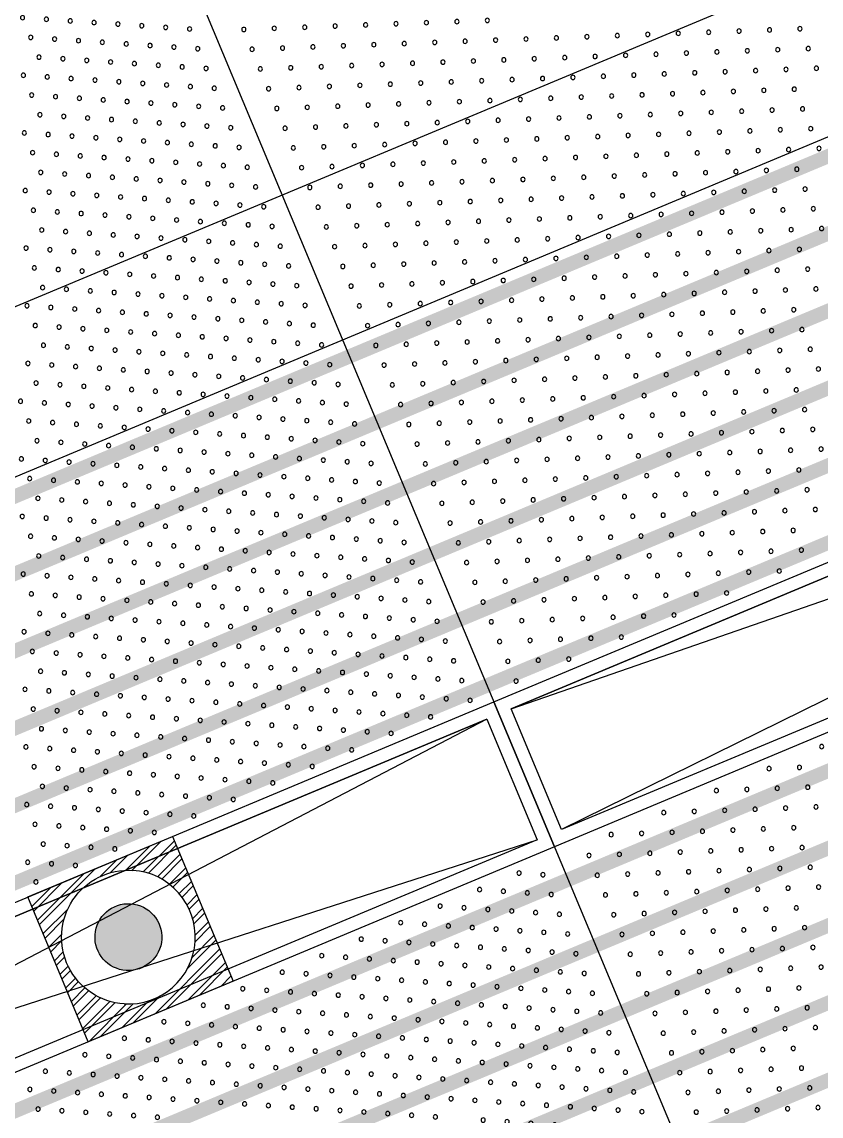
# Model space of a CAD drawing. Header units: millimetres. Extents: x 712803 to 922331, y -1382701 to -1225629.
# Drawn here: x 811888 to 813009, y -1275239 to -1273705 of the extents above; entities that cross this region are included whole.
import ezdxf

# ---------------------------------------------------------------- set-up
doc = ezdxf.new("R2010")
doc.units = ezdxf.units.MM
doc.header["$LTSCALE"] = 10
doc.header["$MEASUREMENT"] = 0
doc.linetypes.add('CENTER', pattern=[50.8, 31.75, -6.35, 6.35, -6.35])
for name, color, linetype in [('I—平顶—分格线', 8, 'Continuous'), ('I—平顶—喷淋', 21, 'Continuous'), ('I—平顶—暖通', 144, 'Continuous'), ('I—平顶—灯具', 62, 'Continuous'), ('I—平顶—造型', 122, 'Continuous')]:
    doc.layers.add(name, color=color, linetype=linetype)

# ---------------------------------------------------------------- blocks, each defined once
blk = doc.blocks.new('4560')
at = {"layer": 'I—平顶—分格线', "color": 1}
for centre in [(-2960, -20), (-2880, -20), (-2800, -20), (-2720, -20), (-2640, -20), (-2560, -20), (-2920, -35), (-2840, -35), (-2760, -35), (-2680, -35), (-2600, -35), (-2520, -35), (-2960, -50), (-2880, -50), (-2800, -50), (-2720, -50), (-2640, -50), (-2560, -50), (-2920, -65), (-2840, -65), (-2760, -65), (-2680, -65), (-2600, -65), (-2520, -65), (-2960, -80), (-2920, -95), (-2880, -80), (-2840, -95), (-2800, -80), (-2760, -95), (-2720, -80), (-2680, -95), (-2640, -80), (-2600, -95), (-2560, -80), (-2520, -95), (-2480, -80), (-2960, -110), (-2880, -110), (-2800, -110), (-2720, -110), (-2640, -110), (-2560, -110), (-2480, -110), (-2920, -125), (-2840, -125), (-2760, -125), (-2680, -125), (-2600, -125), (-2520, -125), (-2960, -140), (-2880, -140), (-2800, -140), (-2720, -140), (-2640, -140), (-2560, -140), (-2480, -140), (-2920, -155), (-2840, -155), (-2760, -155), (-2680, -155), (-2600, -155), (-2520, -155), (-2440, -155), (-2960, -170), (-2880, -170), (-2800, -170), (-2720, -170), (-2640, -170), (-2560, -170), (-2480, -170), (-2920, -185), (-2840, -185), (-2760, -185), (-2680, -185), (-2600, -185), (-2520, -185), (-2440, -185), (-2960, -200), (-2880, -200), (-2800, -200), (-2720, -200), (-2640, -200), (-2560, -200), (-2480, -200), (-2920, -215), (-2840, -215), (-2760, -215), (-2680, -215), (-2600, -215), (-2520, -215), (-2440, -215), (-2960, -230), (-2880, -230), (-2800, -230), (-2720, -230), (-2640, -230), (-2560, -230), (-2480, -230), (-2920, -245), (-2840, -245), (-2760, -245), (-2680, -245), (-2600, -245), (-2520, -245), (-2440, -245), (-2960, -260), (-2880, -260), (-2800, -260), (-2720, -260), (-2640, -260), (-2560, -260), (-2480, -260), (-2400, -260), (-2920, -275), (-2840, -275), (-2760, -275), (-2680, -275), (-2600, -275), (-2520, -275), (-2440, -275), (-2960, -290), (-2880, -290), (-2800, -290), (-2720, -290), (-2640, -290), (-2560, -290), (-2480, -290), (-2400, -290), (-2920, -305), (-2840, -305), (-2760, -305), (-2680, -305), (-2600, -305), (-2520, -305), (-2440, -305), (-2960, -320), (-2880, -320), (-2800, -320), (-2720, -320), (-2640, -320), (-2560, -320), (-2480, -320), (-2400, -320), (-2920, -335), (-2840, -335), (-2760, -335), (-2680, -335), (-2600, -335), (-2520, -335), (-2440, -335), (-2960, -350), (-2880, -350), (-2800, -350), (-2720, -350), (-2640, -350), (-2560, -350), (-2480, -350), (-2400, -350), (-2920, -365), (-2840, -365), (-2760, -365), (-2680, -365), (-2600, -365), (-2520, -365), (-2440, -365), (-2360, -365), (-2960, -380), (-2880, -380), (-2800, -380), (-2720, -380), (-2640, -380), (-2560, -380), (-2480, -380), (-2400, -380), (-2920, -395), (-2840, -395), (-2760, -395), (-2680, -395), (-2600, -395), (-2520, -395), (-2440, -395), (-2360, -395), (-2960, -410), (-2880, -410), (-2800, -410), (-2720, -410), (-2640, -410), (-2560, -410), (-2480, -410), (-2400, -410), (-2920, -425), (-2840, -425), (-2760, -425), (-2680, -425), (-2600, -425), (-2520, -425), (-2440, -425), (-2360, -425), (-2960, -440), (-2880, -440), (-2800, -440), (-2720, -440), (-2640, -440), (-2560, -440), (-2480, -440), (-2400, -440), (-2320, -440), (-2920, -455), (-2840, -455), (-2760, -455), (-2680, -455), (-2600, -455), (-2520, -455), (-2440, -455), (-2360, -455), (-2960, -470), (-2880, -470), (-2800, -470), (-2720, -470), (-2640, -470), (-2560, -470), (-2480, -470), (-2400, -470), (-2320, -470), (-2920, -485), (-2840, -485), (-2760, -485), (-2680, -485), (-2600, -485), (-2520, -485), (-2440, -485), (-2360, -485), (-2960, -500), (-2880, -500), (-2800, -500), (-2720, -500), (-2640, -500), (-2560, -500), (-2480, -500), (-2400, -500), (-2320, -500), (-2920, -515), (-2840, -515), (-2760, -515), (-2680, -515), (-2600, -515), (-2520, -515), (-2440, -515), (-2360, -515), (-2960, -530), (-2880, -530), (-2800, -530), (-2720, -530), (-2640, -530), (-2560, -530), (-2480, -530), (-2400, -530), (-2320, -530), (-2920, -545), (-2840, -545), (-2760, -545), (-2680, -545), (-2600, -545), (-2520, -545), (-2440, -545), (-2360, -545), (-2280, -545), (-2960, -560), (-2880, -560), (-2800, -560), (-2720, -560), (-2640, -560), (-2560, -560), (-2480, -560), (-2400, -560), (-2320, -560), (-2920, -575), (-2840, -575), (-2760, -575), (-2680, -575), (-2600, -575), (-2520, -575), (-2440, -575), (-2360, -575), (-2280, -575), (-2960, -590), (-2880, -590), (-2800, -590), (-2720, -590), (-2640, -590), (-2560, -590), (-2480, -590), (-2400, -590), (-2320, -590), (-2920, -605), (-2840, -605), (-2760, -605), (-2680, -605), (-2600, -605), (-2520, -605), (-2440, -605), (-2360, -605), (-2280, -605), (-2960, -620), (-2880, -620), (-2800, -620), (-2720, -620), (-2640, -620), (-2560, -620), (-2480, -620), (-2400, -620), (-2320, -620), (-2920, -635), (-2840, -635), (-2760, -635), (-2680, -635), (-2600, -635), (-2520, -635), (-2440, -635), (-2360, -635), (-2280, -635), (-2960, -650), (-2880, -650), (-2800, -650), (-2720, -650), (-2640, -650), (-2560, -650), (-2480, -650), (-2400, -650), (-2320, -650), (-2240, -650), (-2920, -665), (-2840, -665), (-2760, -665), (-2680, -665), (-2600, -665), (-2520, -665), (-2440, -665), (-2360, -665), (-2280, -665), (-2960, -680), (-2880, -680), (-2800, -680), (-2720, -680), (-2640, -680), (-2560, -680), (-2480, -680), (-2400, -680), (-2320, -680), (-2240, -680), (-2920, -695), (-2840, -695), (-2760, -695), (-2680, -695), (-2600, -695), (-2520, -695), (-2440, -695), (-2360, -695), (-2280, -695), (-2960, -710), (-2880, -710), (-2800, -710), (-2720, -710), (-2640, -710), (-2560, -710), (-2480, -710), (-2400, -710), (-2320, -710), (-2240, -710), (-2920, -725), (-2840, -725), (-2760, -725), (-2680, -725), (-2600, -725), (-2520, -725), (-2440, -725), (-2360, -725), (-2280, -725), (-2960, -740), (-2880, -740), (-2800, -740), (-2720, -740), (-2640, -740), (-2560, -740), (-2480, -740), (-2400, -740), (-2320, -740), (-2920, -755), (-2840, -755), (-2760, -755), (-2680, -755), (-2600, -755), (-2520, -755), (-2440, -755), (-2360, -755), (-2960, -770), (-2920, -785), (-2880, -770), (-2840, -785), (-2800, -770), (-2760, -785), (-2720, -770), (-2680, -785), (-2640, -770), (-2600, -785), (-2560, -770), (-2520, -785), (-2480, -770), (-2440, -785), (-2400, -770), (-2960, -800), (-2880, -800), (-2800, -800), (-2720, -800), (-2640, -800), (-2560, -800), (-2480, -800), (-2920, -815), (-2840, -815), (-2760, -815), (-2680, -815), (-2600, -815), (-2520, -815), (-2960, -830), (-2880, -830), (-2800, -830), (-2720, -830), (-2640, -830), (-2560, -830), (-2920, -845), (-2840, -845), (-2760, -845), (-2680, -845), (-2600, -845), (-2960, -860), (-2880, -860), (-2800, -860), (-2720, -860), (-2640, -860), (-2920, -875), (-2840, -875), (-2760, -875), (-2680, -875), (-2960, -890), (-2880, -890), (-2800, -890), (-2720, -890), (-2640, -890), (-2920, -905), (-2840, -905), (-2760, -905), (-2680, -905), (-2960, -920), (-2880, -920), (-2800, -920), (-2720, -920), (-2920, -935), (-2840, -935), (-2760, -935), (-2960, -950), (-2880, -950), (-2800, -950), (-2920, -965), (-2840, -965), (-2960, -980), (-2880, -980), (-2800, -980), (-2920, -995), (-2840, -995), (-2960, -1010), (-2880, -1010), (-2800, -1010), (-2920, -1025), (-2840, -1025), (-2760, -1025), (-2960, -1040), (-2880, -1040), (-2800, -1040), (-2920, -1055), (-2840, -1055), (-2760, -1055), (-2960, -1070), (-2880, -1070), (-2800, -1070), (-2920, -1085), (-2840, -1085), (-2760, -1085), (-2960, -1100), (-2880, -1100), (-2800, -1100), (-2720, -1100), (-2920, -1115), (-2840, -1115), (-2760, -1115), (-2960, -1130), (-2880, -1130), (-2800, -1130), (-2720, -1130), (-2920, -1145), (-2840, -1145), (-2760, -1145), (-2960, -1160), (-2880, -1160), (-2800, -1160), (-2720, -1160), (-2920, -1175), (-2840, -1175), (-2760, -1175), (-2960, -1190), (-2880, -1190), (-2800, -1190), (-2720, -1190), (-2920, -1205), (-2840, -1205), (-2760, -1205), (-2680, -1205), (-2960, -1220), (-2880, -1220), (-2800, -1220), (-2720, -1220), (-2920, -1235), (-2840, -1235), (-2760, -1235), (-2680, -1235), (-2960, -1250), (-2880, -1250), (-2800, -1250), (-2720, -1250), (-2920, -1265), (-2840, -1265), (-2760, -1265), (-2680, -1265), (-2960, -1280), (-2880, -1280), (-2800, -1280), (-2720, -1280), (-2920, -1295), (-2840, -1295), (-2760, -1295), (-2680, -1295), (-2960, -1310), (-2880, -1310), (-2800, -1310), (-2720, -1310), (-2640, -1310), (-2920, -1325), (-2840, -1325), (-2760, -1325), (-2680, -1325), (-2960, -1340), (-2880, -1340), (-2800, -1340), (-2720, -1340), (-2640, -1340), (-2920, -1355), (-2840, -1355), (-2760, -1355), (-2680, -1355), (-2960, -1370), (-2880, -1370), (-2800, -1370), (-2720, -1370), (-2640, -1370), (-2920, -1385), (-2840, -1385), (-2760, -1385), (-2680, -1385), (-2600, -1385)]:
    blk.add_circle(centre, 3, dxfattribs=at)
blk = doc.blocks.new('30-2')
at = {"layer": 'I—平顶—分格线'}
for centre in [(-1370, -1414.7), (-1340, -1414.7), (-1385, -1444.7), (-1355, -1444.7), (-1325, -1444.7), (-1370, -1474.7), (-1340, -1474.7), (-1310, -1474.7), (-1385, -1504.7), (-1355, -1504.7), (-1325, -1504.7), (-1295, -1504.7), (-1370, -1534.7), (-1340, -1534.7), (-1310, -1534.7), (-1280, -1534.7), (-50, -1534.7), (-20, -1534.7), (-1385, -1564.7), (-1355, -1564.7), (-1325, -1564.7), (-1295, -1564.7), (-1265, -1564.7), (-125, -1564.7), (-95, -1564.7), (-65, -1564.7), (-35, -1564.7), (-1370, -1594.7), (-1340, -1594.7), (-1310, -1594.7), (-1280, -1594.7), (-200, -1594.7), (-170, -1594.7), (-140, -1594.7), (-110, -1594.7), (-80, -1594.7), (-50, -1594.7), (-20, -1594.7), (-1385, -1624.7), (-1355, -1624.7), (-1325, -1624.7), (-1295, -1624.7), (-1265, -1624.7), (-275, -1624.7), (-245, -1624.7), (-215, -1624.7), (-185, -1624.7), (-155, -1624.7), (-125, -1624.7), (-95, -1624.7), (-65, -1624.7), (-35, -1624.7), (-1370, -1654.7), (-1340, -1654.7), (-1310, -1654.7), (-1280, -1654.7), (-1250, -1654.7), (-350, -1654.7), (-320, -1654.7), (-290, -1654.7), (-260, -1654.7), (-230, -1654.7), (-200, -1654.7), (-170, -1654.7), (-140, -1654.7), (-110, -1654.7), (-80, -1654.7), (-50, -1654.7), (-20, -1654.7), (-1385, -1684.7), (-1355, -1684.7), (-1325, -1684.7), (-1295, -1684.7), (-1265, -1684.7), (-1235, -1684.7), (-425, -1684.7), (-395, -1684.7), (-365, -1684.7), (-335, -1684.7), (-305, -1684.7), (-275, -1684.7), (-245, -1684.7), (-215, -1684.7), (-185, -1684.7), (-155, -1684.7), (-125, -1684.7), (-95, -1684.7), (-65, -1684.7), (-35, -1684.7), (-1370, -1714.7), (-1340, -1714.7), (-1310, -1714.7), (-1280, -1714.7), (-1250, -1714.7), (-1220, -1714.7), (-500, -1714.7), (-470, -1714.7), (-440, -1714.7), (-410, -1714.7), (-380, -1714.7), (-350, -1714.7), (-320, -1714.7), (-290, -1714.7), (-260, -1714.7), (-230, -1714.7), (-200, -1714.7), (-170, -1714.7), (-140, -1714.7), (-110, -1714.7), (-80, -1714.7), (-50, -1714.7), (-20, -1714.7), (-1385, -1744.7), (-1355, -1744.7), (-1325, -1744.7), (-1295, -1744.7), (-1265, -1744.7), (-1235, -1744.7), (-1205, -1744.7), (-575, -1744.7), (-545, -1744.7), (-515, -1744.7), (-485, -1744.7), (-455, -1744.7), (-425, -1744.7), (-395, -1744.7), (-365, -1744.7), (-335, -1744.7), (-305, -1744.7), (-275, -1744.7), (-245, -1744.7), (-215, -1744.7), (-185, -1744.7), (-155, -1744.7), (-125, -1744.7), (-95, -1744.7), (-65, -1744.7), (-35, -1744.7), (-1370, -1774.7), (-1340, -1774.7), (-1310, -1774.7), (-1280, -1774.7), (-1250, -1774.7), (-1220, -1774.7), (-1190, -1774.7), (-650, -1774.7), (-620, -1774.7), (-590, -1774.7), (-560, -1774.7), (-530, -1774.7), (-500, -1774.7), (-470, -1774.7), (-440, -1774.7), (-410, -1774.7), (-380, -1774.7), (-350, -1774.7), (-320, -1774.7), (-290, -1774.7), (-260, -1774.7), (-230, -1774.7), (-200, -1774.7), (-170, -1774.7), (-140, -1774.7), (-110, -1774.7), (-80, -1774.7), (-50, -1774.7), (-20, -1774.7), (-1385, -1804.7), (-1355, -1804.7), (-1325, -1804.7), (-1295, -1804.7), (-1265, -1804.7), (-1235, -1804.7), (-1205, -1804.7), (-1175, -1804.7), (-695, -1804.7), (-665, -1804.7), (-635, -1804.7), (-605, -1804.7), (-575, -1804.7), (-545, -1804.7), (-515, -1804.7), (-485, -1804.7), (-455, -1804.7), (-425, -1804.7), (-395, -1804.7), (-365, -1804.7), (-335, -1804.7), (-305, -1804.7), (-275, -1804.7), (-245, -1804.7), (-215, -1804.7), (-185, -1804.7), (-155, -1804.7), (-125, -1804.7), (-95, -1804.7), (-65, -1804.7), (-35, -1804.7), (-1370, -1834.7), (-1340, -1834.7), (-1310, -1834.7), (-1280, -1834.7), (-1250, -1834.7), (-1220, -1834.7), (-1190, -1834.7), (-1160, -1834.7), (-770, -1834.7), (-740, -1834.7), (-710, -1834.7), (-680, -1834.7), (-650, -1834.7), (-620, -1834.7), (-590, -1834.7), (-560, -1834.7), (-530, -1834.7), (-500, -1834.7), (-470, -1834.7), (-440, -1834.7), (-410, -1834.7), (-380, -1834.7), (-350, -1834.7), (-320, -1834.7), (-290, -1834.7), (-260, -1834.7), (-230, -1834.7), (-200, -1834.7), (-170, -1834.7), (-140, -1834.7), (-110, -1834.7), (-80, -1834.7), (-50, -1834.7), (-20, -1834.7), (-1385, -1864.7), (-1355, -1864.7), (-1325, -1864.7), (-1295, -1864.7), (-1265, -1864.7), (-1235, -1864.7), (-1205, -1864.7), (-1175, -1864.7), (-1145, -1864.7), (-845, -1864.7), (-815, -1864.7), (-785, -1864.7), (-755, -1864.7), (-725, -1864.7), (-695, -1864.7), (-665, -1864.7), (-635, -1864.7), (-605, -1864.7), (-575, -1864.7), (-545, -1864.7), (-515, -1864.7), (-485, -1864.7), (-455, -1864.7), (-425, -1864.7), (-395, -1864.7), (-365, -1864.7), (-335, -1864.7), (-305, -1864.7), (-275, -1864.7), (-245, -1864.7), (-215, -1864.7), (-185, -1864.7), (-155, -1864.7), (-125, -1864.7), (-95, -1864.7), (-65, -1864.7), (-35, -1864.7), (-1370, -1894.7), (-1340, -1894.7), (-1310, -1894.7), (-1280, -1894.7), (-1250, -1894.7), (-1220, -1894.7), (-1190, -1894.7), (-1160, -1894.7), (-1130, -1894.7), (-920, -1894.7), (-890, -1894.7), (-860, -1894.7), (-830, -1894.7), (-800, -1894.7), (-770, -1894.7), (-740, -1894.7), (-710, -1894.7), (-680, -1894.7), (-650, -1894.7), (-620, -1894.7), (-590, -1894.7), (-560, -1894.7), (-530, -1894.7), (-500, -1894.7), (-470, -1894.7), (-440, -1894.7), (-410, -1894.7), (-380, -1894.7), (-350, -1894.7), (-320, -1894.7), (-290, -1894.7), (-260, -1894.7), (-230, -1894.7), (-200, -1894.7), (-170, -1894.7), (-140, -1894.7), (-110, -1894.7), (-80, -1894.7), (-50, -1894.7), (-20, -1894.7), (-1385, -1924.7), (-1355, -1924.7), (-1325, -1924.7), (-1295, -1924.7), (-1265, -1924.7), (-1235, -1924.7), (-1205, -1924.7), (-1175, -1924.7), (-1145, -1924.7), (-1115, -1924.7), (-995, -1924.7), (-965, -1924.7), (-935, -1924.7), (-905, -1924.7), (-875, -1924.7), (-845, -1924.7), (-815, -1924.7), (-785, -1924.7), (-755, -1924.7), (-725, -1924.7), (-695, -1924.7), (-665, -1924.7), (-635, -1924.7), (-605, -1924.7), (-575, -1924.7), (-545, -1924.7), (-515, -1924.7), (-485, -1924.7), (-455, -1924.7), (-425, -1924.7), (-395, -1924.7), (-365, -1924.7), (-335, -1924.7), (-305, -1924.7), (-275, -1924.7), (-245, -1924.7), (-215, -1924.7), (-185, -1924.7), (-155, -1924.7), (-125, -1924.7), (-95, -1924.7), (-65, -1924.7), (-35, -1924.7), (-1370, -1954.7), (-1340, -1954.7), (-1310, -1954.7), (-1280, -1954.7), (-1250, -1954.7), (-1220, -1954.7), (-1190, -1954.7), (-1160, -1954.7), (-1130, -1954.7), (-1070, -1954.7), (-1040, -1954.7), (-1010, -1954.7), (-980, -1954.7), (-950, -1954.7), (-920, -1954.7), (-890, -1954.7), (-860, -1954.7), (-830, -1954.7), (-800, -1954.7), (-770, -1954.7), (-740, -1954.7), (-710, -1954.7), (-680, -1954.7), (-650, -1954.7), (-620, -1954.7), (-590, -1954.7), (-560, -1954.7), (-530, -1954.7), (-500, -1954.7), (-470, -1954.7), (-440, -1954.7), (-410, -1954.7), (-380, -1954.7), (-350, -1954.7), (-320, -1954.7), (-290, -1954.7), (-260, -1954.7), (-230, -1954.7), (-200, -1954.7), (-170, -1954.7), (-140, -1954.7), (-110, -1954.7), (-80, -1954.7), (-50, -1954.7), (-20, -1954.7), (-1385, -1984.7), (-1355, -1984.7), (-1325, -1984.7), (-1295, -1984.7), (-1265, -1984.7), (-1235, -1984.7), (-1205, -1984.7), (-1175, -1984.7), (-1145, -1984.7), (-1115, -1984.7), (-1085, -1984.7), (-1055, -1984.7), (-1025, -1984.7), (-995, -1984.7), (-965, -1984.7), (-935, -1984.7), (-905, -1984.7), (-875, -1984.7), (-845, -1984.7), (-815, -1984.7), (-785, -1984.7), (-755, -1984.7), (-725, -1984.7), (-695, -1984.7), (-665, -1984.7), (-635, -1984.7), (-605, -1984.7), (-575, -1984.7), (-545, -1984.7), (-515, -1984.7), (-485, -1984.7), (-455, -1984.7), (-425, -1984.7), (-395, -1984.7), (-365, -1984.7), (-335, -1984.7), (-305, -1984.7), (-275, -1984.7), (-245, -1984.7), (-215, -1984.7), (-185, -1984.7), (-155, -1984.7), (-125, -1984.7), (-95, -1984.7), (-65, -1984.7), (-35, -1984.7), (-1370, -2014.7), (-1340, -2014.7), (-1310, -2014.7), (-1280, -2014.7), (-1250, -2014.7), (-1220, -2014.7), (-1190, -2014.7), (-1160, -2014.7), (-1130, -2014.7), (-1100, -2014.7), (-1070, -2014.7), (-1040, -2014.7), (-1010, -2014.7), (-980, -2014.7), (-950, -2014.7), (-920, -2014.7), (-890, -2014.7), (-860, -2014.7), (-830, -2014.7), (-800, -2014.7), (-770, -2014.7), (-740, -2014.7), (-710, -2014.7), (-680, -2014.7), (-650, -2014.7), (-620, -2014.7), (-590, -2014.7), (-560, -2014.7), (-530, -2014.7), (-500, -2014.7), (-470, -2014.7), (-440, -2014.7), (-410, -2014.7), (-380, -2014.7), (-350, -2014.7), (-320, -2014.7), (-290, -2014.7), (-260, -2014.7), (-230, -2014.7), (-200, -2014.7), (-170, -2014.7), (-140, -2014.7), (-110, -2014.7), (-80, -2014.7), (-50, -2014.7), (-20, -2014.7), (-1385, -2044.7), (-1355, -2044.7), (-1325, -2044.7), (-1295, -2044.7), (-1265, -2044.7), (-1235, -2044.7), (-1205, -2044.7), (-1175, -2044.7), (-1145, -2044.7), (-1115, -2044.7), (-1085, -2044.7), (-1055, -2044.7), (-1025, -2044.7), (-995, -2044.7), (-965, -2044.7), (-935, -2044.7), (-905, -2044.7), (-875, -2044.7), (-845, -2044.7), (-815, -2044.7), (-785, -2044.7), (-755, -2044.7), (-725, -2044.7), (-695, -2044.7), (-665, -2044.7), (-635, -2044.7), (-605, -2044.7), (-575, -2044.7), (-545, -2044.7), (-515, -2044.7), (-485, -2044.7), (-455, -2044.7), (-425, -2044.7), (-395, -2044.7), (-365, -2044.7), (-335, -2044.7), (-305, -2044.7), (-275, -2044.7), (-245, -2044.7), (-215, -2044.7), (-185, -2044.7), (-155, -2044.7), (-125, -2044.7), (-95, -2044.7), (-65, -2044.7), (-35, -2044.7), (-1370, -2074.7), (-1340, -2074.7), (-1310, -2074.7), (-1280, -2074.7), (-1250, -2074.7), (-1220, -2074.7), (-1190, -2074.7), (-1160, -2074.7), (-1130, -2074.7), (-1100, -2074.7), (-1070, -2074.7), (-1040, -2074.7), (-1010, -2074.7), (-980, -2074.7), (-950, -2074.7), (-920, -2074.7), (-890, -2074.7), (-860, -2074.7), (-830, -2074.7), (-800, -2074.7), (-770, -2074.7), (-740, -2074.7), (-710, -2074.7), (-680, -2074.7), (-650, -2074.7), (-620, -2074.7), (-590, -2074.7), (-560, -2074.7), (-530, -2074.7), (-500, -2074.7), (-470, -2074.7), (-440, -2074.7), (-410, -2074.7), (-380, -2074.7), (-350, -2074.7), (-320, -2074.7), (-290, -2074.7), (-260, -2074.7), (-230, -2074.7), (-200, -2074.7), (-170, -2074.7), (-140, -2074.7), (-110, -2074.7), (-80, -2074.7), (-50, -2074.7), (-20, -2074.7), (-1385, -2104.7), (-1355, -2104.7), (-1325, -2104.7), (-1295, -2104.7), (-1265, -2104.7), (-1235, -2104.7), (-1205, -2104.7), (-1175, -2104.7), (-1145, -2104.7), (-1115, -2104.7), (-1085, -2104.7), (-1055, -2104.7), (-1025, -2104.7), (-995, -2104.7), (-965, -2104.7), (-935, -2104.7), (-905, -2104.7), (-875, -2104.7), (-845, -2104.7), (-815, -2104.7), (-785, -2104.7), (-755, -2104.7), (-725, -2104.7), (-695, -2104.7), (-665, -2104.7), (-635, -2104.7), (-605, -2104.7), (-575, -2104.7), (-545, -2104.7), (-515, -2104.7), (-485, -2104.7), (-455, -2104.7), (-425, -2104.7), (-395, -2104.7), (-365, -2104.7), (-335, -2104.7), (-305, -2104.7), (-275, -2104.7), (-245, -2104.7), (-215, -2104.7), (-185, -2104.7), (-155, -2104.7), (-125, -2104.7), (-95, -2104.7), (-65, -2104.7), (-35, -2104.7), (-1370, -2134.7), (-1340, -2134.7), (-1310, -2134.7), (-1280, -2134.7), (-1250, -2134.7), (-1220, -2134.7), (-1190, -2134.7), (-1160, -2134.7), (-1130, -2134.7), (-1100, -2134.7), (-1070, -2134.7), (-1040, -2134.7), (-1010, -2134.7), (-980, -2134.7), (-950, -2134.7), (-920, -2134.7), (-890, -2134.7), (-860, -2134.7), (-830, -2134.7), (-800, -2134.7), (-770, -2134.7), (-740, -2134.7), (-710, -2134.7), (-680, -2134.7), (-650, -2134.7), (-620, -2134.7), (-590, -2134.7), (-560, -2134.7), (-530, -2134.7), (-500, -2134.7), (-470, -2134.7), (-440, -2134.7), (-410, -2134.7), (-380, -2134.7), (-350, -2134.7), (-320, -2134.7), (-290, -2134.7), (-260, -2134.7), (-230, -2134.7), (-200, -2134.7), (-170, -2134.7), (-140, -2134.7), (-110, -2134.7), (-80, -2134.7), (-50, -2134.7), (-20, -2134.7), (-1385, -2164.7), (-1355, -2164.7), (-1325, -2164.7), (-1295, -2164.7), (-1265, -2164.7), (-1235, -2164.7), (-1205, -2164.7), (-1175, -2164.7), (-1145, -2164.7), (-1115, -2164.7), (-1085, -2164.7), (-1055, -2164.7), (-1025, -2164.7), (-995, -2164.7), (-965, -2164.7), (-935, -2164.7), (-905, -2164.7), (-875, -2164.7), (-845, -2164.7), (-815, -2164.7), (-785, -2164.7), (-755, -2164.7), (-725, -2164.7), (-695, -2164.7), (-665, -2164.7), (-635, -2164.7), (-605, -2164.7), (-575, -2164.7), (-545, -2164.7), (-515, -2164.7), (-485, -2164.7), (-455, -2164.7), (-425, -2164.7), (-395, -2164.7), (-365, -2164.7), (-335, -2164.7), (-305, -2164.7), (-275, -2164.7), (-245, -2164.7), (-215, -2164.7), (-185, -2164.7), (-155, -2164.7), (-125, -2164.7), (-95, -2164.7), (-65, -2164.7), (-35, -2164.7), (-1370, -2194.7), (-1340, -2194.7), (-1310, -2194.7), (-1280, -2194.7), (-1250, -2194.7), (-1220, -2194.7), (-1190, -2194.7), (-1160, -2194.7), (-1130, -2194.7), (-1100, -2194.7), (-1070, -2194.7), (-1040, -2194.7), (-1010, -2194.7), (-980, -2194.7), (-950, -2194.7), (-920, -2194.7), (-890, -2194.7), (-860, -2194.7), (-830, -2194.7), (-800, -2194.7), (-770, -2194.7), (-740, -2194.7), (-710, -2194.7), (-680, -2194.7), (-650, -2194.7), (-620, -2194.7), (-590, -2194.7), (-560, -2194.7), (-530, -2194.7), (-500, -2194.7), (-470, -2194.7), (-440, -2194.7), (-410, -2194.7), (-380, -2194.7), (-350, -2194.7), (-320, -2194.7), (-290, -2194.7), (-260, -2194.7), (-230, -2194.7), (-200, -2194.7), (-170, -2194.7), (-140, -2194.7), (-110, -2194.7), (-80, -2194.7), (-50, -2194.7), (-20, -2194.7)]:
    blk.add_circle(centre, 3, dxfattribs=at)
blk = doc.blocks.new('*U327')
for p, q in [((-629.7, 85.33), (225.42, 85.33)), ((-629.7, 0), (-629.7, 85.33)), ((225.42, 85.33), (225.42, 0)), ((218.31, 78.22), (-622.59, 78.22)), ((-622.59, 78.22), (218.31, 78.22)), ((-622.59, 7.11), (-622.59, 78.22)), ((218.31, 78.22), (-622.59, 7.11)), ((-622.59, 78.22), (218.31, 7.11)), ((218.31, 78.22), (218.31, 7.11)), ((218.31, 7.11), (-622.59, 7.11)), ((225.42, 0), (-629.7, 0))]:
    blk.add_line(p, q)
blk = doc.blocks.new('*U295')
for p, q in [((-938.2, 85.33), (225.42, 85.33)), ((-938.2, 0), (-938.2, 85.33)), ((218.31, 78.22), (-931.08, 78.22)), ((-931.08, 78.22), (218.31, 78.22)), ((-931.08, 7.11), (-931.08, 78.22)), ((218.31, 78.22), (-931.08, 7.11)), ((-931.08, 78.22), (218.31, 7.11)), ((218.31, 7.11), (-931.08, 7.11)), ((225.42, 0), (-938.2, 0))]:
    blk.add_line(p, q)
blk = doc.blocks.new('上下喷1111')
h = blk.add_hatch(color=256)
h.dxf.hatch_style = 1
edge = h.paths.add_edge_path()
edge.add_arc((0, 0), 0.5, 0, 180)
edge.add_arc((0, 0), 0.5, 180, 360)
at = {"elevation": 0}
for points in [[(-1, 0, -1), (1, 0, 0.084041)], [(-1, 0, 1), (1, 0, -0.084041)]]:
    blk.add_lwpolyline(points, format="xyb", dxfattribs=at)
blk.add_lwpolyline([(0.5, 0, 1), (-0.5, 0, 1)], format="xyb", close=True, dxfattribs=at)
blk = doc.blocks.new('P1-T2')
at = {"layer": 'I—平顶—分格线'}
h = blk.add_hatch(dxfattribs=at)
h.set_pattern_fill('ANSI32', color=256, scale=2, angle=-112.6844)
h.set_pattern_definition([(292.3155952, (1491410.085, 237184.205), (17.62327694, 7.23343693), []), (292.3155952, (1491406.622, 237175.92), (17.62327694, 7.23343693), [])])
edge = h.paths.add_edge_path()
edge.add_arc((-4353.6, -20824.7), 93.8, 292.6844, 652.6844, ccw=False)
h.paths.add_polyline_path([(-4240, -20713.2), (-4240, -20933.2), (-4460, -20933.2), (-4460, -20713.2)])
for points in [[(-5230, -20), (-5230, -22429.3)], [(-5010, -20), (-5010, -22429.3)], [(-5690.8, -20224.7), (-10.8, -20224.7)]]:
    blk.add_lwpolyline(points, dxfattribs=at)
at = {"layer": 'I—平顶—灯具', "linetype": 'CENTER', "ltscale": 0.01, "const_width": 20}
for points in [[(-4985, -20), (-4985, -22429.3)], [(-4885, -20), (-4885, -22429.3)], [(-4785, -20), (-4785, -22429.3)], [(-4685, -20), (-4685, -22429.3)], [(-4585, -20), (-4585, -22429.3)], [(-4485, -20), (-4485, -22429.3)], [(-4190, -20), (-4190, -22429.3)], [(-4090, -20), (-4090, -22429.3)], [(-3990, -20), (-3990, -22429.3)], [(-3890, -20), (-3890, -22429.3)], [(-3790, -20), (-3790, -22429.3)]]:
    blk.add_lwpolyline(points, dxfattribs=at)
at = {"layer": 'I—平顶—造型'}
blk.add_lwpolyline([(-4240, -20713.2), (-4240, -20933.2), (-4460, -20933.2), (-4460, -20713.2)], close=True, dxfattribs=at)
at = {"layer": 'I—平顶—分格线'}
for name, p, xscale, rotation in [('4560', (-4455, -17224.6), -0.9999999999999996, 270), ('4560', (-2840, -17224.6), -0.9999999999999996, 270), ('30-2', (-4455, -22449.3), -1, 180), ('30-2', (-2840, -22449.3), -1, 180)]:
    blk.add_blockref(name, p, dxfattribs=dict(at, xscale=xscale, rotation=rotation))
at = {"layer": 'I—平顶—喷淋', "extrusion": (-1.15177e-08, -9.28553e-09, -1), "xscale": 93.74999999999997, "yscale": 93.74999999999997, "zscale": -93.75000000000014, "rotation": 26.39356275663526}
blk.add_blockref('上下喷1111', (4353.6, -20824.7, 0), dxfattribs=at)
at = {"layer": 'I—平顶—暖通', "xscale": 2.578178684655874, "yscale": 2.578178684655874, "zscale": 2.578178684655874, "rotation": 90}
for name, p in [('*U295', (-4240, -17805.8)), ('*U327', (-4240, -20805.8))]:
    blk.add_blockref(name, p, dxfattribs=at)

msp = doc.modelspace()

# ---------------------------------------------------------------- block references
at = {"rotation": 292.6891305224073}
msp.add_blockref('P1-T2', (832929.7, -1270972.1, 0), dxfattribs=at)

doc.saveas('drawing.dxf')
